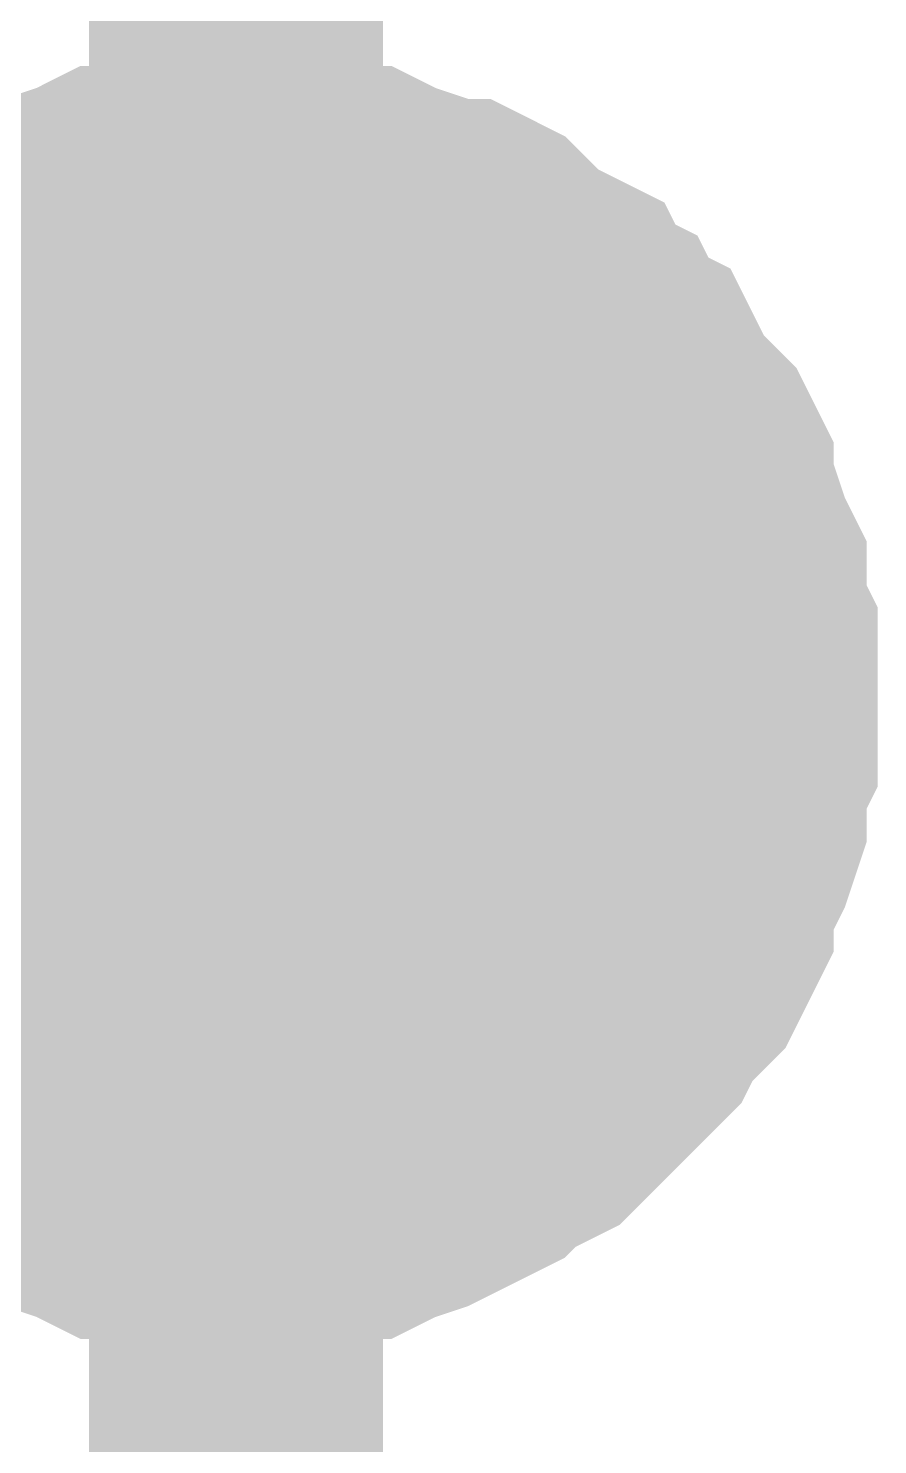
# Model space of a CAD drawing. Header units: inches. Extents: x 0 to 17, y 0 to 11.7.
# Drawn here: x 10.4409 to 10.475, y 5.82 to 5.8768 of the extents above; entities that cross this region are included whole.
import ezdxf

# ---------------------------------------------------------------- set-up
doc = ezdxf.new("R2010")
doc.units = ezdxf.units.IN
doc.header["$MEASUREMENT"] = 0
doc.layers.add('Sheet', color=255, linetype='Continuous')

msp = doc.modelspace()

# ---------------------------------------------------------------- linework, layer by layer
at = {"layer": 'Sheet'}
for points in [[(10.449214, 5.949629, 0.0118, 0.0118, 0), (10.449214, 5.849954, 0.0118, 0.0118, 0), (10.049271, 5.849954, 0.0118, 0.0118, 0), (9.649329, 5.849954, 0.0118, 0.0118, 0), (9.249387, 5.849954, 0.0118, 0.0118, 0), (9.249387, 5.949629, 0.0118, 0.0118, 0)], [(10.434663, 5.863185, 0.0118, 0.0118, 0), (10.435104, 5.864067, 0.0118, 0.0118, 0), (10.435985, 5.864508, 0.0118, 0.0118, 0), (10.436426, 5.86539, 0.0118, 0.0118, 0), (10.437308, 5.865831, 0.0118, 0.0118, 0), (10.43819, 5.866272, 0.0118, 0.0118, 0), (10.439072, 5.867154, 0.0118, 0.0118, 0), (10.439513, 5.867595, 0.0118, 0.0118, 0), (10.440395, 5.868036, 0.0118, 0.0118, 0), (10.441277, 5.868036, 0.0118, 0.0118, 0), (10.442159, 5.868477, 0.0118, 0.0118, 0), (10.443482, 5.868918, 0.0118, 0.0118, 0), (10.444363, 5.869359, 0.0118, 0.0118, 0), (10.445245, 5.869359, 0.0118, 0.0118, 0), (10.446127, 5.869359, 0.0118, 0.0118, 0), (10.447009, 5.8698, 0.0118, 0.0118, 0), (10.448332, 5.8698, 0.0118, 0.0118, 0), (10.449214, 5.8698, 0.0118, 0.0118, 0)], [(10.434663, 5.863185, 0.0118, 0.0118, 0), (10.435104, 5.864067, 0.0118, 0.0118, 0), (10.435985, 5.864508, 0.0118, 0.0118, 0), (10.436426, 5.86539, 0.0118, 0.0118, 0), (10.437308, 5.865831, 0.0118, 0.0118, 0), (10.43819, 5.866272, 0.0118, 0.0118, 0), (10.439072, 5.867154, 0.0118, 0.0118, 0), (10.439513, 5.867595, 0.0118, 0.0118, 0), (10.440395, 5.868036, 0.0118, 0.0118, 0), (10.441277, 5.868036, 0.0118, 0.0118, 0), (10.442159, 5.868477, 0.0118, 0.0118, 0), (10.443482, 5.868918, 0.0118, 0.0118, 0), (10.444363, 5.869359, 0.0118, 0.0118, 0), (10.445245, 5.869359, 0.0118, 0.0118, 0), (10.446127, 5.869359, 0.0118, 0.0118, 0), (10.447009, 5.8698, 0.0118, 0.0118, 0), (10.448332, 5.8698, 0.0118, 0.0118, 0), (10.449214, 5.8698, 0.0118, 0.0118, 0)], [(10.434663, 5.863185, 0.0118, 0.0118, 0), (10.435104, 5.864067, 0.0118, 0.0118, 0), (10.435985, 5.864508, 0.0118, 0.0118, 0), (10.436426, 5.86539, 0.0118, 0.0118, 0), (10.437308, 5.865831, 0.0118, 0.0118, 0), (10.43819, 5.866272, 0.0118, 0.0118, 0), (10.439072, 5.867154, 0.0118, 0.0118, 0), (10.439513, 5.867595, 0.0118, 0.0118, 0), (10.440395, 5.868036, 0.0118, 0.0118, 0), (10.441277, 5.868036, 0.0118, 0.0118, 0), (10.442159, 5.868477, 0.0118, 0.0118, 0), (10.443482, 5.868918, 0.0118, 0.0118, 0), (10.444363, 5.869359, 0.0118, 0.0118, 0), (10.445245, 5.869359, 0.0118, 0.0118, 0), (10.446127, 5.869359, 0.0118, 0.0118, 0), (10.447009, 5.8698, 0.0118, 0.0118, 0), (10.448332, 5.8698, 0.0118, 0.0118, 0), (10.449214, 5.8698, 0.0118, 0.0118, 0)], [(10.434663, 5.863185, 0.0118, 0.0118, 0), (10.435104, 5.864067, 0.0118, 0.0118, 0), (10.435985, 5.864508, 0.0118, 0.0118, 0), (10.436426, 5.86539, 0.0118, 0.0118, 0), (10.437308, 5.865831, 0.0118, 0.0118, 0), (10.43819, 5.866272, 0.0118, 0.0118, 0), (10.439072, 5.867154, 0.0118, 0.0118, 0), (10.439513, 5.867595, 0.0118, 0.0118, 0), (10.440395, 5.868036, 0.0118, 0.0118, 0), (10.441277, 5.868036, 0.0118, 0.0118, 0), (10.442159, 5.868477, 0.0118, 0.0118, 0), (10.443482, 5.868918, 0.0118, 0.0118, 0), (10.444363, 5.869359, 0.0118, 0.0118, 0), (10.445245, 5.869359, 0.0118, 0.0118, 0), (10.446127, 5.869359, 0.0118, 0.0118, 0), (10.447009, 5.8698, 0.0118, 0.0118, 0), (10.448332, 5.8698, 0.0118, 0.0118, 0), (10.449214, 5.8698, 0.0118, 0.0118, 0)], [(10.449214, 5.8698, 0.0118, 0.0118, 0), (10.449214, 5.8698, 0.0118, 0.0118, 0)], [(10.449214, 5.8698, 0.0118, 0.0118, 0), (10.450096, 5.8698, 0.0118, 0.0118, 0), (10.451419, 5.8698, 0.0118, 0.0118, 0), (10.452301, 5.869359, 0.0118, 0.0118, 0), (10.453183, 5.869359, 0.0118, 0.0118, 0), (10.454064, 5.869359, 0.0118, 0.0118, 0), (10.454946, 5.868918, 0.0118, 0.0118, 0), (10.456269, 5.868477, 0.0118, 0.0118, 0), (10.457151, 5.868036, 0.0118, 0.0118, 0), (10.458033, 5.868036, 0.0118, 0.0118, 0), (10.458915, 5.867595, 0.0118, 0.0118, 0), (10.459356, 5.867154, 0.0118, 0.0118, 0), (10.460238, 5.866272, 0.0118, 0.0118, 0), (10.46112, 5.865831, 0.0118, 0.0118, 0), (10.462002, 5.86539, 0.0118, 0.0118, 0), (10.462442, 5.864508, 0.0118, 0.0118, 0), (10.463324, 5.864067, 0.0118, 0.0118, 0), (10.463765, 5.863185, 0.0118, 0.0118, 0), (10.464647, 5.862744, 0.0118, 0.0118, 0), (10.465088, 5.861862, 0.0118, 0.0118, 0), (10.465529, 5.86098, 0.0118, 0.0118, 0), (10.466411, 5.860097, 0.0118, 0.0118, 0), (10.466852, 5.859656, 0.0118, 0.0118, 0), (10.467293, 5.858774, 0.0118, 0.0118, 0), (10.467293, 5.857892, 0.0118, 0.0118, 0), (10.467734, 5.85701, 0.0118, 0.0118, 0), (10.468175, 5.855687, 0.0118, 0.0118, 0), (10.468616, 5.854805, 0.0118, 0.0118, 0), (10.468616, 5.853923, 0.0118, 0.0118, 0), (10.468616, 5.853041, 0.0118, 0.0118, 0), (10.469057, 5.852159, 0.0118, 0.0118, 0), (10.469057, 5.850836, 0.0118, 0.0118, 0), (10.469057, 5.849954, 0.0118, 0.0118, 0)], [(10.449214, 5.8698, 0.0118, 0.0118, 0), (10.449214, 5.8698, 0.0118, 0.0118, 0)], [(10.449214, 5.8698, 0.0118, 0.0118, 0), (10.450096, 5.8698, 0.0118, 0.0118, 0), (10.451419, 5.8698, 0.0118, 0.0118, 0), (10.452301, 5.869359, 0.0118, 0.0118, 0), (10.453183, 5.869359, 0.0118, 0.0118, 0), (10.454064, 5.869359, 0.0118, 0.0118, 0), (10.454946, 5.868918, 0.0118, 0.0118, 0), (10.456269, 5.868477, 0.0118, 0.0118, 0), (10.457151, 5.868036, 0.0118, 0.0118, 0), (10.458033, 5.868036, 0.0118, 0.0118, 0), (10.458915, 5.867595, 0.0118, 0.0118, 0), (10.459356, 5.867154, 0.0118, 0.0118, 0), (10.460238, 5.866272, 0.0118, 0.0118, 0), (10.46112, 5.865831, 0.0118, 0.0118, 0), (10.462002, 5.86539, 0.0118, 0.0118, 0), (10.462442, 5.864508, 0.0118, 0.0118, 0), (10.463324, 5.864067, 0.0118, 0.0118, 0), (10.463765, 5.863185, 0.0118, 0.0118, 0), (10.464647, 5.862744, 0.0118, 0.0118, 0), (10.465088, 5.861862, 0.0118, 0.0118, 0), (10.465529, 5.86098, 0.0118, 0.0118, 0), (10.466411, 5.860097, 0.0118, 0.0118, 0), (10.466852, 5.859656, 0.0118, 0.0118, 0), (10.467293, 5.858774, 0.0118, 0.0118, 0), (10.467293, 5.857892, 0.0118, 0.0118, 0), (10.467734, 5.85701, 0.0118, 0.0118, 0), (10.468175, 5.855687, 0.0118, 0.0118, 0), (10.468616, 5.854805, 0.0118, 0.0118, 0), (10.468616, 5.853923, 0.0118, 0.0118, 0), (10.468616, 5.853041, 0.0118, 0.0118, 0), (10.469057, 5.852159, 0.0118, 0.0118, 0), (10.469057, 5.850836, 0.0118, 0.0118, 0), (10.469057, 5.849954, 0.0118, 0.0118, 0)], [(10.449214, 5.8698, 0.0118, 0.0118, 0), (10.449214, 5.8698, 0.0118, 0.0118, 0)], [(10.449214, 5.8698, 0.0118, 0.0118, 0), (10.450096, 5.8698, 0.0118, 0.0118, 0), (10.451419, 5.8698, 0.0118, 0.0118, 0), (10.452301, 5.869359, 0.0118, 0.0118, 0), (10.453183, 5.869359, 0.0118, 0.0118, 0), (10.454064, 5.869359, 0.0118, 0.0118, 0), (10.454946, 5.868918, 0.0118, 0.0118, 0), (10.456269, 5.868477, 0.0118, 0.0118, 0), (10.457151, 5.868036, 0.0118, 0.0118, 0), (10.458033, 5.868036, 0.0118, 0.0118, 0), (10.458915, 5.867595, 0.0118, 0.0118, 0), (10.459356, 5.867154, 0.0118, 0.0118, 0), (10.460238, 5.866272, 0.0118, 0.0118, 0), (10.46112, 5.865831, 0.0118, 0.0118, 0), (10.462002, 5.86539, 0.0118, 0.0118, 0), (10.462442, 5.864508, 0.0118, 0.0118, 0), (10.463324, 5.864067, 0.0118, 0.0118, 0), (10.463765, 5.863185, 0.0118, 0.0118, 0), (10.464647, 5.862744, 0.0118, 0.0118, 0), (10.465088, 5.861862, 0.0118, 0.0118, 0), (10.465529, 5.86098, 0.0118, 0.0118, 0), (10.466411, 5.860097, 0.0118, 0.0118, 0), (10.466852, 5.859656, 0.0118, 0.0118, 0), (10.467293, 5.858774, 0.0118, 0.0118, 0), (10.467293, 5.857892, 0.0118, 0.0118, 0), (10.467734, 5.85701, 0.0118, 0.0118, 0), (10.468175, 5.855687, 0.0118, 0.0118, 0), (10.468616, 5.854805, 0.0118, 0.0118, 0), (10.468616, 5.853923, 0.0118, 0.0118, 0), (10.468616, 5.853041, 0.0118, 0.0118, 0), (10.469057, 5.852159, 0.0118, 0.0118, 0), (10.469057, 5.850836, 0.0118, 0.0118, 0), (10.469057, 5.849954, 0.0118, 0.0118, 0)], [(10.449214, 5.8698, 0.0118, 0.0118, 0), (10.449214, 5.8698, 0.0118, 0.0118, 0)], [(10.449214, 5.8698, 0.0118, 0.0118, 0), (10.450096, 5.8698, 0.0118, 0.0118, 0), (10.451419, 5.8698, 0.0118, 0.0118, 0), (10.452301, 5.869359, 0.0118, 0.0118, 0), (10.453183, 5.869359, 0.0118, 0.0118, 0), (10.454064, 5.869359, 0.0118, 0.0118, 0), (10.454946, 5.868918, 0.0118, 0.0118, 0), (10.456269, 5.868477, 0.0118, 0.0118, 0), (10.457151, 5.868036, 0.0118, 0.0118, 0), (10.458033, 5.868036, 0.0118, 0.0118, 0), (10.458915, 5.867595, 0.0118, 0.0118, 0), (10.459356, 5.867154, 0.0118, 0.0118, 0), (10.460238, 5.866272, 0.0118, 0.0118, 0), (10.46112, 5.865831, 0.0118, 0.0118, 0), (10.462002, 5.86539, 0.0118, 0.0118, 0), (10.462442, 5.864508, 0.0118, 0.0118, 0), (10.463324, 5.864067, 0.0118, 0.0118, 0), (10.463765, 5.863185, 0.0118, 0.0118, 0), (10.464647, 5.862744, 0.0118, 0.0118, 0), (10.465088, 5.861862, 0.0118, 0.0118, 0), (10.465529, 5.86098, 0.0118, 0.0118, 0), (10.466411, 5.860097, 0.0118, 0.0118, 0), (10.466852, 5.859656, 0.0118, 0.0118, 0), (10.467293, 5.858774, 0.0118, 0.0118, 0), (10.467293, 5.857892, 0.0118, 0.0118, 0), (10.467734, 5.85701, 0.0118, 0.0118, 0), (10.468175, 5.855687, 0.0118, 0.0118, 0), (10.468616, 5.854805, 0.0118, 0.0118, 0), (10.468616, 5.853923, 0.0118, 0.0118, 0), (10.468616, 5.853041, 0.0118, 0.0118, 0), (10.469057, 5.852159, 0.0118, 0.0118, 0), (10.469057, 5.850836, 0.0118, 0.0118, 0), (10.469057, 5.849954, 0.0118, 0.0118, 0)], [(10.43819, 5.866272, 0.0039, 0.0039, 0), (10.439072, 5.867154, 0.0039, 0.0039, 0), (10.439513, 5.867595, 0.0039, 0.0039, 0), (10.440395, 5.868036, 0.0039, 0.0039, 0), (10.441277, 5.868036, 0.0039, 0.0039, 0), (10.442159, 5.868477, 0.0039, 0.0039, 0), (10.443482, 5.868918, 0.0039, 0.0039, 0), (10.444363, 5.869359, 0.0039, 0.0039, 0), (10.445245, 5.869359, 0.0039, 0.0039, 0), (10.446127, 5.869359, 0.0039, 0.0039, 0), (10.447009, 5.8698, 0.0039, 0.0039, 0), (10.448332, 5.8698, 0.0039, 0.0039, 0), (10.449214, 5.8698, 0.0039, 0.0039, 0)], [(10.43819, 5.866272, 0.0039, 0.0039, 0), (10.439072, 5.867154, 0.0039, 0.0039, 0), (10.439513, 5.867595, 0.0039, 0.0039, 0), (10.440395, 5.868036, 0.0039, 0.0039, 0), (10.441277, 5.868036, 0.0039, 0.0039, 0), (10.442159, 5.868477, 0.0039, 0.0039, 0), (10.443482, 5.868918, 0.0039, 0.0039, 0), (10.444363, 5.869359, 0.0039, 0.0039, 0), (10.445245, 5.869359, 0.0039, 0.0039, 0), (10.446127, 5.869359, 0.0039, 0.0039, 0), (10.447009, 5.8698, 0.0039, 0.0039, 0), (10.448332, 5.8698, 0.0039, 0.0039, 0), (10.449214, 5.8698, 0.0039, 0.0039, 0)], [(10.43819, 5.866272, 0.0039, 0.0039, 0), (10.439072, 5.867154, 0.0039, 0.0039, 0), (10.439513, 5.867595, 0.0039, 0.0039, 0), (10.440395, 5.868036, 0.0039, 0.0039, 0), (10.441277, 5.868036, 0.0039, 0.0039, 0), (10.442159, 5.868477, 0.0039, 0.0039, 0), (10.443482, 5.868918, 0.0039, 0.0039, 0), (10.444363, 5.869359, 0.0039, 0.0039, 0), (10.445245, 5.869359, 0.0039, 0.0039, 0), (10.446127, 5.869359, 0.0039, 0.0039, 0), (10.447009, 5.8698, 0.0039, 0.0039, 0), (10.448332, 5.8698, 0.0039, 0.0039, 0), (10.449214, 5.8698, 0.0039, 0.0039, 0)], [(10.43819, 5.866272, 0.0039, 0.0039, 0), (10.439072, 5.867154, 0.0039, 0.0039, 0), (10.439513, 5.867595, 0.0039, 0.0039, 0), (10.440395, 5.868036, 0.0039, 0.0039, 0), (10.441277, 5.868036, 0.0039, 0.0039, 0), (10.442159, 5.868477, 0.0039, 0.0039, 0), (10.443482, 5.868918, 0.0039, 0.0039, 0), (10.444363, 5.869359, 0.0039, 0.0039, 0), (10.445245, 5.869359, 0.0039, 0.0039, 0), (10.446127, 5.869359, 0.0039, 0.0039, 0), (10.447009, 5.8698, 0.0039, 0.0039, 0), (10.448332, 5.8698, 0.0039, 0.0039, 0), (10.449214, 5.8698, 0.0039, 0.0039, 0)], [(10.449214, 5.8698, 0.0039, 0.0039, 0), (10.449214, 5.8698, 0.0039, 0.0039, 0)], [(10.449214, 5.8698, 0.0039, 0.0039, 0), (10.450096, 5.8698, 0.0039, 0.0039, 0), (10.451419, 5.8698, 0.0039, 0.0039, 0), (10.452301, 5.869359, 0.0039, 0.0039, 0), (10.453183, 5.869359, 0.0039, 0.0039, 0), (10.454064, 5.869359, 0.0039, 0.0039, 0), (10.454946, 5.868918, 0.0039, 0.0039, 0), (10.456269, 5.868477, 0.0039, 0.0039, 0), (10.457151, 5.868036, 0.0039, 0.0039, 0), (10.458033, 5.868036, 0.0039, 0.0039, 0), (10.458915, 5.867595, 0.0039, 0.0039, 0), (10.459356, 5.867154, 0.0039, 0.0039, 0), (10.460238, 5.866272, 0.0039, 0.0039, 0), (10.46112, 5.865831, 0.0039, 0.0039, 0), (10.462002, 5.86539, 0.0039, 0.0039, 0), (10.462442, 5.864508, 0.0039, 0.0039, 0), (10.463324, 5.864067, 0.0039, 0.0039, 0), (10.463765, 5.863185, 0.0039, 0.0039, 0), (10.464647, 5.862744, 0.0039, 0.0039, 0), (10.465088, 5.861862, 0.0039, 0.0039, 0), (10.465529, 5.86098, 0.0039, 0.0039, 0), (10.466411, 5.860097, 0.0039, 0.0039, 0), (10.466852, 5.859656, 0.0039, 0.0039, 0), (10.467293, 5.858774, 0.0039, 0.0039, 0), (10.467293, 5.857892, 0.0039, 0.0039, 0), (10.467734, 5.85701, 0.0039, 0.0039, 0), (10.468175, 5.855687, 0.0039, 0.0039, 0), (10.468616, 5.854805, 0.0039, 0.0039, 0), (10.468616, 5.853923, 0.0039, 0.0039, 0), (10.468616, 5.853041, 0.0039, 0.0039, 0), (10.469057, 5.852159, 0.0039, 0.0039, 0), (10.469057, 5.850836, 0.0039, 0.0039, 0), (10.469057, 5.849954, 0.0039, 0.0039, 0)], [(10.449214, 5.8698, 0.0039, 0.0039, 0), (10.449214, 5.8698, 0.0039, 0.0039, 0)], [(10.449214, 5.8698, 0.0039, 0.0039, 0), (10.450096, 5.8698, 0.0039, 0.0039, 0), (10.451419, 5.8698, 0.0039, 0.0039, 0), (10.452301, 5.869359, 0.0039, 0.0039, 0), (10.453183, 5.869359, 0.0039, 0.0039, 0), (10.454064, 5.869359, 0.0039, 0.0039, 0), (10.454946, 5.868918, 0.0039, 0.0039, 0), (10.456269, 5.868477, 0.0039, 0.0039, 0), (10.457151, 5.868036, 0.0039, 0.0039, 0), (10.458033, 5.868036, 0.0039, 0.0039, 0), (10.458915, 5.867595, 0.0039, 0.0039, 0), (10.459356, 5.867154, 0.0039, 0.0039, 0), (10.460238, 5.866272, 0.0039, 0.0039, 0), (10.46112, 5.865831, 0.0039, 0.0039, 0), (10.462002, 5.86539, 0.0039, 0.0039, 0), (10.462442, 5.864508, 0.0039, 0.0039, 0), (10.463324, 5.864067, 0.0039, 0.0039, 0), (10.463765, 5.863185, 0.0039, 0.0039, 0), (10.464647, 5.862744, 0.0039, 0.0039, 0), (10.465088, 5.861862, 0.0039, 0.0039, 0), (10.465529, 5.86098, 0.0039, 0.0039, 0), (10.466411, 5.860097, 0.0039, 0.0039, 0), (10.466852, 5.859656, 0.0039, 0.0039, 0), (10.467293, 5.858774, 0.0039, 0.0039, 0), (10.467293, 5.857892, 0.0039, 0.0039, 0), (10.467734, 5.85701, 0.0039, 0.0039, 0), (10.468175, 5.855687, 0.0039, 0.0039, 0), (10.468616, 5.854805, 0.0039, 0.0039, 0), (10.468616, 5.853923, 0.0039, 0.0039, 0), (10.468616, 5.853041, 0.0039, 0.0039, 0), (10.469057, 5.852159, 0.0039, 0.0039, 0), (10.469057, 5.850836, 0.0039, 0.0039, 0), (10.469057, 5.849954, 0.0039, 0.0039, 0)], [(10.449214, 5.8698, 0.0039, 0.0039, 0), (10.449214, 5.8698, 0.0039, 0.0039, 0)], [(10.449214, 5.8698, 0.0039, 0.0039, 0), (10.450096, 5.8698, 0.0039, 0.0039, 0), (10.451419, 5.8698, 0.0039, 0.0039, 0), (10.452301, 5.869359, 0.0039, 0.0039, 0), (10.453183, 5.869359, 0.0039, 0.0039, 0), (10.454064, 5.869359, 0.0039, 0.0039, 0), (10.454946, 5.868918, 0.0039, 0.0039, 0), (10.456269, 5.868477, 0.0039, 0.0039, 0), (10.457151, 5.868036, 0.0039, 0.0039, 0), (10.458033, 5.868036, 0.0039, 0.0039, 0), (10.458915, 5.867595, 0.0039, 0.0039, 0), (10.459356, 5.867154, 0.0039, 0.0039, 0), (10.460238, 5.866272, 0.0039, 0.0039, 0), (10.46112, 5.865831, 0.0039, 0.0039, 0), (10.462002, 5.86539, 0.0039, 0.0039, 0), (10.462442, 5.864508, 0.0039, 0.0039, 0), (10.463324, 5.864067, 0.0039, 0.0039, 0), (10.463765, 5.863185, 0.0039, 0.0039, 0), (10.464647, 5.862744, 0.0039, 0.0039, 0), (10.465088, 5.861862, 0.0039, 0.0039, 0), (10.465529, 5.86098, 0.0039, 0.0039, 0), (10.466411, 5.860097, 0.0039, 0.0039, 0), (10.466852, 5.859656, 0.0039, 0.0039, 0), (10.467293, 5.858774, 0.0039, 0.0039, 0), (10.467293, 5.857892, 0.0039, 0.0039, 0), (10.467734, 5.85701, 0.0039, 0.0039, 0), (10.468175, 5.855687, 0.0039, 0.0039, 0), (10.468616, 5.854805, 0.0039, 0.0039, 0), (10.468616, 5.853923, 0.0039, 0.0039, 0), (10.468616, 5.853041, 0.0039, 0.0039, 0), (10.469057, 5.852159, 0.0039, 0.0039, 0), (10.469057, 5.850836, 0.0039, 0.0039, 0), (10.469057, 5.849954, 0.0039, 0.0039, 0)], [(10.449214, 5.8698, 0.0039, 0.0039, 0), (10.449214, 5.8698, 0.0039, 0.0039, 0)], [(10.449214, 5.8698, 0.0039, 0.0039, 0), (10.450096, 5.8698, 0.0039, 0.0039, 0), (10.451419, 5.8698, 0.0039, 0.0039, 0), (10.452301, 5.869359, 0.0039, 0.0039, 0), (10.453183, 5.869359, 0.0039, 0.0039, 0), (10.454064, 5.869359, 0.0039, 0.0039, 0), (10.454946, 5.868918, 0.0039, 0.0039, 0), (10.456269, 5.868477, 0.0039, 0.0039, 0), (10.457151, 5.868036, 0.0039, 0.0039, 0), (10.458033, 5.868036, 0.0039, 0.0039, 0), (10.458915, 5.867595, 0.0039, 0.0039, 0), (10.459356, 5.867154, 0.0039, 0.0039, 0), (10.460238, 5.866272, 0.0039, 0.0039, 0), (10.46112, 5.865831, 0.0039, 0.0039, 0), (10.462002, 5.86539, 0.0039, 0.0039, 0), (10.462442, 5.864508, 0.0039, 0.0039, 0), (10.463324, 5.864067, 0.0039, 0.0039, 0), (10.463765, 5.863185, 0.0039, 0.0039, 0), (10.464647, 5.862744, 0.0039, 0.0039, 0), (10.465088, 5.861862, 0.0039, 0.0039, 0), (10.465529, 5.86098, 0.0039, 0.0039, 0), (10.466411, 5.860097, 0.0039, 0.0039, 0), (10.466852, 5.859656, 0.0039, 0.0039, 0), (10.467293, 5.858774, 0.0039, 0.0039, 0), (10.467293, 5.857892, 0.0039, 0.0039, 0), (10.467734, 5.85701, 0.0039, 0.0039, 0), (10.468175, 5.855687, 0.0039, 0.0039, 0), (10.468616, 5.854805, 0.0039, 0.0039, 0), (10.468616, 5.853923, 0.0039, 0.0039, 0), (10.468616, 5.853041, 0.0039, 0.0039, 0), (10.469057, 5.852159, 0.0039, 0.0039, 0), (10.469057, 5.850836, 0.0039, 0.0039, 0), (10.469057, 5.849954, 0.0039, 0.0039, 0)], [(10.449214, 5.849954, 0.0118, 0.0118, 0), (10.449214, 5.749838, 0.0118, 0.0118, 0)], [(10.469057, 5.849954, 0.0118, 0.0118, 0), (10.469057, 5.849071, 0.0118, 0.0118, 0), (10.469057, 5.847748, 0.0118, 0.0118, 0), (10.468616, 5.846866, 0.0118, 0.0118, 0), (10.468616, 5.845984, 0.0118, 0.0118, 0), (10.468616, 5.845102, 0.0118, 0.0118, 0), (10.468175, 5.843779, 0.0118, 0.0118, 0), (10.467734, 5.842897, 0.0118, 0.0118, 0), (10.467293, 5.842015, 0.0118, 0.0118, 0), (10.467293, 5.841133, 0.0118, 0.0118, 0), (10.466852, 5.840251, 0.0118, 0.0118, 0), (10.466411, 5.839369, 0.0118, 0.0118, 0), (10.465529, 5.838487, 0.0118, 0.0118, 0), (10.465088, 5.838045, 0.0118, 0.0118, 0), (10.464647, 5.837163, 0.0118, 0.0118, 0), (10.463765, 5.836281, 0.0118, 0.0118, 0), (10.463324, 5.83584, 0.0118, 0.0118, 0), (10.462442, 5.834958, 0.0118, 0.0118, 0), (10.462002, 5.834517, 0.0118, 0.0118, 0), (10.46112, 5.833635, 0.0118, 0.0118, 0), (10.460238, 5.833194, 0.0118, 0.0118, 0), (10.459356, 5.832753, 0.0118, 0.0118, 0), (10.458915, 5.832312, 0.0118, 0.0118, 0), (10.458033, 5.831871, 0.0118, 0.0118, 0), (10.457151, 5.83143, 0.0118, 0.0118, 0), (10.456269, 5.830989, 0.0118, 0.0118, 0), (10.454946, 5.830548, 0.0118, 0.0118, 0), (10.454064, 5.830107, 0.0118, 0.0118, 0), (10.453183, 5.830107, 0.0118, 0.0118, 0), (10.452301, 5.830107, 0.0118, 0.0118, 0), (10.451419, 5.829666, 0.0118, 0.0118, 0), (10.450096, 5.829666, 0.0118, 0.0118, 0), (10.449214, 5.829666, 0.0118, 0.0118, 0)], [(10.469057, 5.849954, 0.0118, 0.0118, 0), (10.469057, 5.849071, 0.0118, 0.0118, 0), (10.469057, 5.847748, 0.0118, 0.0118, 0), (10.468616, 5.846866, 0.0118, 0.0118, 0), (10.468616, 5.845984, 0.0118, 0.0118, 0), (10.468616, 5.845102, 0.0118, 0.0118, 0), (10.468175, 5.843779, 0.0118, 0.0118, 0), (10.467734, 5.842897, 0.0118, 0.0118, 0), (10.467293, 5.842015, 0.0118, 0.0118, 0), (10.467293, 5.841133, 0.0118, 0.0118, 0), (10.466852, 5.840251, 0.0118, 0.0118, 0), (10.466411, 5.839369, 0.0118, 0.0118, 0), (10.465529, 5.838487, 0.0118, 0.0118, 0), (10.465088, 5.838045, 0.0118, 0.0118, 0), (10.464647, 5.837163, 0.0118, 0.0118, 0), (10.463765, 5.836281, 0.0118, 0.0118, 0), (10.463324, 5.83584, 0.0118, 0.0118, 0), (10.462442, 5.834958, 0.0118, 0.0118, 0), (10.462002, 5.834517, 0.0118, 0.0118, 0), (10.46112, 5.833635, 0.0118, 0.0118, 0), (10.460238, 5.833194, 0.0118, 0.0118, 0), (10.459356, 5.832753, 0.0118, 0.0118, 0), (10.458915, 5.832312, 0.0118, 0.0118, 0), (10.458033, 5.831871, 0.0118, 0.0118, 0), (10.457151, 5.83143, 0.0118, 0.0118, 0), (10.456269, 5.830989, 0.0118, 0.0118, 0), (10.454946, 5.830548, 0.0118, 0.0118, 0), (10.454064, 5.830107, 0.0118, 0.0118, 0), (10.453183, 5.830107, 0.0118, 0.0118, 0), (10.452301, 5.830107, 0.0118, 0.0118, 0), (10.451419, 5.829666, 0.0118, 0.0118, 0), (10.450096, 5.829666, 0.0118, 0.0118, 0), (10.449214, 5.829666, 0.0118, 0.0118, 0)], [(10.469057, 5.849954, 0.0118, 0.0118, 0), (10.469057, 5.849071, 0.0118, 0.0118, 0), (10.469057, 5.847748, 0.0118, 0.0118, 0), (10.468616, 5.846866, 0.0118, 0.0118, 0), (10.468616, 5.845984, 0.0118, 0.0118, 0), (10.468616, 5.845102, 0.0118, 0.0118, 0), (10.468175, 5.843779, 0.0118, 0.0118, 0), (10.467734, 5.842897, 0.0118, 0.0118, 0), (10.467293, 5.842015, 0.0118, 0.0118, 0), (10.467293, 5.841133, 0.0118, 0.0118, 0), (10.466852, 5.840251, 0.0118, 0.0118, 0), (10.466411, 5.839369, 0.0118, 0.0118, 0), (10.465529, 5.838487, 0.0118, 0.0118, 0), (10.465088, 5.838045, 0.0118, 0.0118, 0), (10.464647, 5.837163, 0.0118, 0.0118, 0), (10.463765, 5.836281, 0.0118, 0.0118, 0), (10.463324, 5.83584, 0.0118, 0.0118, 0), (10.462442, 5.834958, 0.0118, 0.0118, 0), (10.462002, 5.834517, 0.0118, 0.0118, 0), (10.46112, 5.833635, 0.0118, 0.0118, 0), (10.460238, 5.833194, 0.0118, 0.0118, 0), (10.459356, 5.832753, 0.0118, 0.0118, 0), (10.458915, 5.832312, 0.0118, 0.0118, 0), (10.458033, 5.831871, 0.0118, 0.0118, 0), (10.457151, 5.83143, 0.0118, 0.0118, 0), (10.456269, 5.830989, 0.0118, 0.0118, 0), (10.454946, 5.830548, 0.0118, 0.0118, 0), (10.454064, 5.830107, 0.0118, 0.0118, 0), (10.453183, 5.830107, 0.0118, 0.0118, 0), (10.452301, 5.830107, 0.0118, 0.0118, 0), (10.451419, 5.829666, 0.0118, 0.0118, 0), (10.450096, 5.829666, 0.0118, 0.0118, 0), (10.449214, 5.829666, 0.0118, 0.0118, 0)], [(10.469057, 5.849954, 0.0118, 0.0118, 0), (10.469057, 5.849071, 0.0118, 0.0118, 0), (10.469057, 5.847748, 0.0118, 0.0118, 0), (10.468616, 5.846866, 0.0118, 0.0118, 0), (10.468616, 5.845984, 0.0118, 0.0118, 0), (10.468616, 5.845102, 0.0118, 0.0118, 0), (10.468175, 5.843779, 0.0118, 0.0118, 0), (10.467734, 5.842897, 0.0118, 0.0118, 0), (10.467293, 5.842015, 0.0118, 0.0118, 0), (10.467293, 5.841133, 0.0118, 0.0118, 0), (10.466852, 5.840251, 0.0118, 0.0118, 0), (10.466411, 5.839369, 0.0118, 0.0118, 0), (10.465529, 5.838487, 0.0118, 0.0118, 0), (10.465088, 5.838045, 0.0118, 0.0118, 0), (10.464647, 5.837163, 0.0118, 0.0118, 0), (10.463765, 5.836281, 0.0118, 0.0118, 0), (10.463324, 5.83584, 0.0118, 0.0118, 0), (10.462442, 5.834958, 0.0118, 0.0118, 0), (10.462002, 5.834517, 0.0118, 0.0118, 0), (10.46112, 5.833635, 0.0118, 0.0118, 0), (10.460238, 5.833194, 0.0118, 0.0118, 0), (10.459356, 5.832753, 0.0118, 0.0118, 0), (10.458915, 5.832312, 0.0118, 0.0118, 0), (10.458033, 5.831871, 0.0118, 0.0118, 0), (10.457151, 5.83143, 0.0118, 0.0118, 0), (10.456269, 5.830989, 0.0118, 0.0118, 0), (10.454946, 5.830548, 0.0118, 0.0118, 0), (10.454064, 5.830107, 0.0118, 0.0118, 0), (10.453183, 5.830107, 0.0118, 0.0118, 0), (10.452301, 5.830107, 0.0118, 0.0118, 0), (10.451419, 5.829666, 0.0118, 0.0118, 0), (10.450096, 5.829666, 0.0118, 0.0118, 0), (10.449214, 5.829666, 0.0118, 0.0118, 0)], [(10.469057, 5.849954, 0.0118, 0.0118, 0), (10.469057, 5.849954, 0.0118, 0.0118, 0), (10.469057, 5.849954, 0.0118, 0.0118, 0), (10.469057, 5.849954, 0.0118, 0.0118, 0), (10.469057, 5.849954, 0.0118, 0.0118, 0), (10.469057, 5.849954, 0.0118, 0.0118, 0), (10.469057, 5.849954, 0.0118, 0.0118, 0), (10.469057, 5.849954, 0.0118, 0.0118, 0), (10.469057, 5.849954, 0.0118, 0.0118, 0), (10.469057, 5.849954, 0.0118, 0.0118, 0), (10.469057, 5.849954, 0.0118, 0.0118, 0), (10.469057, 5.849954, 0.0118, 0.0118, 0), (10.469057, 5.849954, 0.0118, 0.0118, 0), (10.469057, 5.849954, 0.0118, 0.0118, 0), (10.469057, 5.849954, 0.0118, 0.0118, 0), (10.469057, 5.849954, 0.0118, 0.0118, 0), (10.469057, 5.849954, 0.0118, 0.0118, 0), (10.469057, 5.849954, 0.0118, 0.0118, 0), (10.469057, 5.849954, 0.0118, 0.0118, 0), (10.469057, 5.849954, 0.0118, 0.0118, 0), (10.469057, 5.849954, 0.0118, 0.0118, 0), (10.469057, 5.849954, 0.0118, 0.0118, 0), (10.469057, 5.849954, 0.0118, 0.0118, 0), (10.469057, 5.849954, 0.0118, 0.0118, 0), (10.469057, 5.849954, 0.0118, 0.0118, 0), (10.469057, 5.849954, 0.0118, 0.0118, 0), (10.469057, 5.849954, 0.0118, 0.0118, 0), (10.469057, 5.849954, 0.0118, 0.0118, 0), (10.469057, 5.849954, 0.0118, 0.0118, 0), (10.469057, 5.849954, 0.0118, 0.0118, 0), (10.469057, 5.849954, 0.0118, 0.0118, 0), (10.469057, 5.849954, 0.0118, 0.0118, 0), (10.469057, 5.849954, 0.0118, 0.0118, 0)], [(10.469057, 5.849954, 0.0118, 0.0118, 0), (10.469057, 5.849954, 0.0118, 0.0118, 0)], [(10.469057, 5.849954, 0.0118, 0.0118, 0), (10.469057, 5.849954, 0.0118, 0.0118, 0), (10.469057, 5.849954, 0.0118, 0.0118, 0), (10.469057, 5.849954, 0.0118, 0.0118, 0), (10.469057, 5.849954, 0.0118, 0.0118, 0), (10.469057, 5.849954, 0.0118, 0.0118, 0), (10.469057, 5.849954, 0.0118, 0.0118, 0), (10.469057, 5.849954, 0.0118, 0.0118, 0), (10.469057, 5.849954, 0.0118, 0.0118, 0), (10.469057, 5.849954, 0.0118, 0.0118, 0), (10.469057, 5.849954, 0.0118, 0.0118, 0), (10.469057, 5.849954, 0.0118, 0.0118, 0), (10.469057, 5.849954, 0.0118, 0.0118, 0), (10.469057, 5.849954, 0.0118, 0.0118, 0), (10.469057, 5.849954, 0.0118, 0.0118, 0), (10.469057, 5.849954, 0.0118, 0.0118, 0), (10.469057, 5.849954, 0.0118, 0.0118, 0), (10.469057, 5.849954, 0.0118, 0.0118, 0), (10.469057, 5.849954, 0.0118, 0.0118, 0), (10.469057, 5.849954, 0.0118, 0.0118, 0), (10.469057, 5.849954, 0.0118, 0.0118, 0), (10.469057, 5.849954, 0.0118, 0.0118, 0), (10.469057, 5.849954, 0.0118, 0.0118, 0), (10.469057, 5.849954, 0.0118, 0.0118, 0), (10.469057, 5.849954, 0.0118, 0.0118, 0), (10.469057, 5.849954, 0.0118, 0.0118, 0), (10.469057, 5.849954, 0.0118, 0.0118, 0), (10.469057, 5.849954, 0.0118, 0.0118, 0), (10.469057, 5.849954, 0.0118, 0.0118, 0), (10.469057, 5.849954, 0.0118, 0.0118, 0), (10.469057, 5.849954, 0.0118, 0.0118, 0), (10.469057, 5.849954, 0.0118, 0.0118, 0), (10.469057, 5.849954, 0.0118, 0.0118, 0)], [(10.469057, 5.849954, 0.0118, 0.0118, 0), (10.469057, 5.849954, 0.0118, 0.0118, 0)], [(10.469057, 5.849954, 0.0118, 0.0118, 0), (10.469057, 5.849954, 0.0118, 0.0118, 0), (10.469057, 5.849954, 0.0118, 0.0118, 0), (10.469057, 5.849954, 0.0118, 0.0118, 0), (10.469057, 5.849954, 0.0118, 0.0118, 0), (10.469057, 5.849954, 0.0118, 0.0118, 0), (10.469057, 5.849954, 0.0118, 0.0118, 0), (10.469057, 5.849954, 0.0118, 0.0118, 0), (10.469057, 5.849954, 0.0118, 0.0118, 0), (10.469057, 5.849954, 0.0118, 0.0118, 0), (10.469057, 5.849954, 0.0118, 0.0118, 0), (10.469057, 5.849954, 0.0118, 0.0118, 0), (10.469057, 5.849954, 0.0118, 0.0118, 0), (10.469057, 5.849954, 0.0118, 0.0118, 0), (10.469057, 5.849954, 0.0118, 0.0118, 0), (10.469057, 5.849954, 0.0118, 0.0118, 0), (10.469057, 5.849954, 0.0118, 0.0118, 0), (10.469057, 5.849954, 0.0118, 0.0118, 0), (10.469057, 5.849954, 0.0118, 0.0118, 0), (10.469057, 5.849954, 0.0118, 0.0118, 0), (10.469057, 5.849954, 0.0118, 0.0118, 0), (10.469057, 5.849954, 0.0118, 0.0118, 0), (10.469057, 5.849954, 0.0118, 0.0118, 0), (10.469057, 5.849954, 0.0118, 0.0118, 0), (10.469057, 5.849954, 0.0118, 0.0118, 0), (10.469057, 5.849954, 0.0118, 0.0118, 0), (10.469057, 5.849954, 0.0118, 0.0118, 0), (10.469057, 5.849954, 0.0118, 0.0118, 0), (10.469057, 5.849954, 0.0118, 0.0118, 0), (10.469057, 5.849954, 0.0118, 0.0118, 0), (10.469057, 5.849954, 0.0118, 0.0118, 0), (10.469057, 5.849954, 0.0118, 0.0118, 0), (10.469057, 5.849954, 0.0118, 0.0118, 0)], [(10.469057, 5.849954, 0.0118, 0.0118, 0), (10.469057, 5.849954, 0.0118, 0.0118, 0)], [(10.469057, 5.849954, 0.0118, 0.0118, 0), (10.469057, 5.849954, 0.0118, 0.0118, 0), (10.469057, 5.849954, 0.0118, 0.0118, 0), (10.469057, 5.849954, 0.0118, 0.0118, 0), (10.469057, 5.849954, 0.0118, 0.0118, 0), (10.469057, 5.849954, 0.0118, 0.0118, 0), (10.469057, 5.849954, 0.0118, 0.0118, 0), (10.469057, 5.849954, 0.0118, 0.0118, 0), (10.469057, 5.849954, 0.0118, 0.0118, 0), (10.469057, 5.849954, 0.0118, 0.0118, 0), (10.469057, 5.849954, 0.0118, 0.0118, 0), (10.469057, 5.849954, 0.0118, 0.0118, 0), (10.469057, 5.849954, 0.0118, 0.0118, 0), (10.469057, 5.849954, 0.0118, 0.0118, 0), (10.469057, 5.849954, 0.0118, 0.0118, 0), (10.469057, 5.849954, 0.0118, 0.0118, 0), (10.469057, 5.849954, 0.0118, 0.0118, 0), (10.469057, 5.849954, 0.0118, 0.0118, 0), (10.469057, 5.849954, 0.0118, 0.0118, 0), (10.469057, 5.849954, 0.0118, 0.0118, 0), (10.469057, 5.849954, 0.0118, 0.0118, 0), (10.469057, 5.849954, 0.0118, 0.0118, 0), (10.469057, 5.849954, 0.0118, 0.0118, 0), (10.469057, 5.849954, 0.0118, 0.0118, 0), (10.469057, 5.849954, 0.0118, 0.0118, 0), (10.469057, 5.849954, 0.0118, 0.0118, 0), (10.469057, 5.849954, 0.0118, 0.0118, 0), (10.469057, 5.849954, 0.0118, 0.0118, 0), (10.469057, 5.849954, 0.0118, 0.0118, 0), (10.469057, 5.849954, 0.0118, 0.0118, 0), (10.469057, 5.849954, 0.0118, 0.0118, 0), (10.469057, 5.849954, 0.0118, 0.0118, 0), (10.469057, 5.849954, 0.0118, 0.0118, 0)], [(10.469057, 5.849954, 0.0118, 0.0118, 0), (10.469057, 5.849954, 0.0118, 0.0118, 0)], [(10.469057, 5.849954, 0.0039, 0.0039, 0), (10.469057, 5.849071, 0.0039, 0.0039, 0), (10.469057, 5.847748, 0.0039, 0.0039, 0), (10.468616, 5.846866, 0.0039, 0.0039, 0), (10.468616, 5.845984, 0.0039, 0.0039, 0), (10.468616, 5.845102, 0.0039, 0.0039, 0), (10.468175, 5.843779, 0.0039, 0.0039, 0), (10.467734, 5.842897, 0.0039, 0.0039, 0), (10.467293, 5.842015, 0.0039, 0.0039, 0), (10.467293, 5.841133, 0.0039, 0.0039, 0), (10.466852, 5.840251, 0.0039, 0.0039, 0), (10.466411, 5.839369, 0.0039, 0.0039, 0), (10.465529, 5.838487, 0.0039, 0.0039, 0), (10.465088, 5.838045, 0.0039, 0.0039, 0), (10.464647, 5.837163, 0.0039, 0.0039, 0), (10.463765, 5.836281, 0.0039, 0.0039, 0), (10.463324, 5.83584, 0.0039, 0.0039, 0), (10.462442, 5.834958, 0.0039, 0.0039, 0), (10.462002, 5.834517, 0.0039, 0.0039, 0), (10.46112, 5.833635, 0.0039, 0.0039, 0), (10.460238, 5.833194, 0.0039, 0.0039, 0), (10.459356, 5.832753, 0.0039, 0.0039, 0), (10.458915, 5.832312, 0.0039, 0.0039, 0), (10.458033, 5.831871, 0.0039, 0.0039, 0), (10.457151, 5.83143, 0.0039, 0.0039, 0), (10.456269, 5.830989, 0.0039, 0.0039, 0), (10.454946, 5.830548, 0.0039, 0.0039, 0), (10.454064, 5.830107, 0.0039, 0.0039, 0), (10.453183, 5.830107, 0.0039, 0.0039, 0), (10.452301, 5.830107, 0.0039, 0.0039, 0), (10.451419, 5.829666, 0.0039, 0.0039, 0), (10.450096, 5.829666, 0.0039, 0.0039, 0), (10.449214, 5.829666, 0.0039, 0.0039, 0)], [(10.469057, 5.849954, 0.0039, 0.0039, 0), (10.469057, 5.849071, 0.0039, 0.0039, 0), (10.469057, 5.847748, 0.0039, 0.0039, 0), (10.468616, 5.846866, 0.0039, 0.0039, 0), (10.468616, 5.845984, 0.0039, 0.0039, 0), (10.468616, 5.845102, 0.0039, 0.0039, 0), (10.468175, 5.843779, 0.0039, 0.0039, 0), (10.467734, 5.842897, 0.0039, 0.0039, 0), (10.467293, 5.842015, 0.0039, 0.0039, 0), (10.467293, 5.841133, 0.0039, 0.0039, 0), (10.466852, 5.840251, 0.0039, 0.0039, 0), (10.466411, 5.839369, 0.0039, 0.0039, 0), (10.465529, 5.838487, 0.0039, 0.0039, 0), (10.465088, 5.838045, 0.0039, 0.0039, 0), (10.464647, 5.837163, 0.0039, 0.0039, 0), (10.463765, 5.836281, 0.0039, 0.0039, 0), (10.463324, 5.83584, 0.0039, 0.0039, 0), (10.462442, 5.834958, 0.0039, 0.0039, 0), (10.462002, 5.834517, 0.0039, 0.0039, 0), (10.46112, 5.833635, 0.0039, 0.0039, 0), (10.460238, 5.833194, 0.0039, 0.0039, 0), (10.459356, 5.832753, 0.0039, 0.0039, 0), (10.458915, 5.832312, 0.0039, 0.0039, 0), (10.458033, 5.831871, 0.0039, 0.0039, 0), (10.457151, 5.83143, 0.0039, 0.0039, 0), (10.456269, 5.830989, 0.0039, 0.0039, 0), (10.454946, 5.830548, 0.0039, 0.0039, 0), (10.454064, 5.830107, 0.0039, 0.0039, 0), (10.453183, 5.830107, 0.0039, 0.0039, 0), (10.452301, 5.830107, 0.0039, 0.0039, 0), (10.451419, 5.829666, 0.0039, 0.0039, 0), (10.450096, 5.829666, 0.0039, 0.0039, 0), (10.449214, 5.829666, 0.0039, 0.0039, 0)], [(10.469057, 5.849954, 0.0039, 0.0039, 0), (10.469057, 5.849071, 0.0039, 0.0039, 0), (10.469057, 5.847748, 0.0039, 0.0039, 0), (10.468616, 5.846866, 0.0039, 0.0039, 0), (10.468616, 5.845984, 0.0039, 0.0039, 0), (10.468616, 5.845102, 0.0039, 0.0039, 0), (10.468175, 5.843779, 0.0039, 0.0039, 0), (10.467734, 5.842897, 0.0039, 0.0039, 0), (10.467293, 5.842015, 0.0039, 0.0039, 0), (10.467293, 5.841133, 0.0039, 0.0039, 0), (10.466852, 5.840251, 0.0039, 0.0039, 0), (10.466411, 5.839369, 0.0039, 0.0039, 0), (10.465529, 5.838487, 0.0039, 0.0039, 0), (10.465088, 5.838045, 0.0039, 0.0039, 0), (10.464647, 5.837163, 0.0039, 0.0039, 0), (10.463765, 5.836281, 0.0039, 0.0039, 0), (10.463324, 5.83584, 0.0039, 0.0039, 0), (10.462442, 5.834958, 0.0039, 0.0039, 0), (10.462002, 5.834517, 0.0039, 0.0039, 0), (10.46112, 5.833635, 0.0039, 0.0039, 0), (10.460238, 5.833194, 0.0039, 0.0039, 0), (10.459356, 5.832753, 0.0039, 0.0039, 0), (10.458915, 5.832312, 0.0039, 0.0039, 0), (10.458033, 5.831871, 0.0039, 0.0039, 0), (10.457151, 5.83143, 0.0039, 0.0039, 0), (10.456269, 5.830989, 0.0039, 0.0039, 0), (10.454946, 5.830548, 0.0039, 0.0039, 0), (10.454064, 5.830107, 0.0039, 0.0039, 0), (10.453183, 5.830107, 0.0039, 0.0039, 0), (10.452301, 5.830107, 0.0039, 0.0039, 0), (10.451419, 5.829666, 0.0039, 0.0039, 0), (10.450096, 5.829666, 0.0039, 0.0039, 0), (10.449214, 5.829666, 0.0039, 0.0039, 0)], [(10.469057, 5.849954, 0.0039, 0.0039, 0), (10.469057, 5.849071, 0.0039, 0.0039, 0), (10.469057, 5.847748, 0.0039, 0.0039, 0), (10.468616, 5.846866, 0.0039, 0.0039, 0), (10.468616, 5.845984, 0.0039, 0.0039, 0), (10.468616, 5.845102, 0.0039, 0.0039, 0), (10.468175, 5.843779, 0.0039, 0.0039, 0), (10.467734, 5.842897, 0.0039, 0.0039, 0), (10.467293, 5.842015, 0.0039, 0.0039, 0), (10.467293, 5.841133, 0.0039, 0.0039, 0), (10.466852, 5.840251, 0.0039, 0.0039, 0), (10.466411, 5.839369, 0.0039, 0.0039, 0), (10.465529, 5.838487, 0.0039, 0.0039, 0), (10.465088, 5.838045, 0.0039, 0.0039, 0), (10.464647, 5.837163, 0.0039, 0.0039, 0), (10.463765, 5.836281, 0.0039, 0.0039, 0), (10.463324, 5.83584, 0.0039, 0.0039, 0), (10.462442, 5.834958, 0.0039, 0.0039, 0), (10.462002, 5.834517, 0.0039, 0.0039, 0), (10.46112, 5.833635, 0.0039, 0.0039, 0), (10.460238, 5.833194, 0.0039, 0.0039, 0), (10.459356, 5.832753, 0.0039, 0.0039, 0), (10.458915, 5.832312, 0.0039, 0.0039, 0), (10.458033, 5.831871, 0.0039, 0.0039, 0), (10.457151, 5.83143, 0.0039, 0.0039, 0), (10.456269, 5.830989, 0.0039, 0.0039, 0), (10.454946, 5.830548, 0.0039, 0.0039, 0), (10.454064, 5.830107, 0.0039, 0.0039, 0), (10.453183, 5.830107, 0.0039, 0.0039, 0), (10.452301, 5.830107, 0.0039, 0.0039, 0), (10.451419, 5.829666, 0.0039, 0.0039, 0), (10.450096, 5.829666, 0.0039, 0.0039, 0), (10.449214, 5.829666, 0.0039, 0.0039, 0)], [(10.469057, 5.849954, 0.0039, 0.0039, 0), (10.469057, 5.849954, 0.0039, 0.0039, 0), (10.469057, 5.849954, 0.0039, 0.0039, 0), (10.469057, 5.849954, 0.0039, 0.0039, 0), (10.469057, 5.849954, 0.0039, 0.0039, 0), (10.469057, 5.849954, 0.0039, 0.0039, 0), (10.469057, 5.849954, 0.0039, 0.0039, 0), (10.469057, 5.849954, 0.0039, 0.0039, 0), (10.469057, 5.849954, 0.0039, 0.0039, 0), (10.469057, 5.849954, 0.0039, 0.0039, 0), (10.469057, 5.849954, 0.0039, 0.0039, 0), (10.469057, 5.849954, 0.0039, 0.0039, 0), (10.469057, 5.849954, 0.0039, 0.0039, 0), (10.469057, 5.849954, 0.0039, 0.0039, 0), (10.469057, 5.849954, 0.0039, 0.0039, 0), (10.469057, 5.849954, 0.0039, 0.0039, 0), (10.469057, 5.849954, 0.0039, 0.0039, 0), (10.469057, 5.849954, 0.0039, 0.0039, 0), (10.469057, 5.849954, 0.0039, 0.0039, 0), (10.469057, 5.849954, 0.0039, 0.0039, 0), (10.469057, 5.849954, 0.0039, 0.0039, 0), (10.469057, 5.849954, 0.0039, 0.0039, 0), (10.469057, 5.849954, 0.0039, 0.0039, 0), (10.469057, 5.849954, 0.0039, 0.0039, 0), (10.469057, 5.849954, 0.0039, 0.0039, 0), (10.469057, 5.849954, 0.0039, 0.0039, 0), (10.469057, 5.849954, 0.0039, 0.0039, 0), (10.469057, 5.849954, 0.0039, 0.0039, 0), (10.469057, 5.849954, 0.0039, 0.0039, 0), (10.469057, 5.849954, 0.0039, 0.0039, 0), (10.469057, 5.849954, 0.0039, 0.0039, 0), (10.469057, 5.849954, 0.0039, 0.0039, 0), (10.469057, 5.849954, 0.0039, 0.0039, 0)], [(10.469057, 5.849954, 0.0039, 0.0039, 0), (10.469057, 5.849954, 0.0039, 0.0039, 0)], [(10.469057, 5.849954, 0.0039, 0.0039, 0), (10.469057, 5.849954, 0.0039, 0.0039, 0), (10.469057, 5.849954, 0.0039, 0.0039, 0), (10.469057, 5.849954, 0.0039, 0.0039, 0), (10.469057, 5.849954, 0.0039, 0.0039, 0), (10.469057, 5.849954, 0.0039, 0.0039, 0), (10.469057, 5.849954, 0.0039, 0.0039, 0), (10.469057, 5.849954, 0.0039, 0.0039, 0), (10.469057, 5.849954, 0.0039, 0.0039, 0), (10.469057, 5.849954, 0.0039, 0.0039, 0), (10.469057, 5.849954, 0.0039, 0.0039, 0), (10.469057, 5.849954, 0.0039, 0.0039, 0), (10.469057, 5.849954, 0.0039, 0.0039, 0), (10.469057, 5.849954, 0.0039, 0.0039, 0), (10.469057, 5.849954, 0.0039, 0.0039, 0), (10.469057, 5.849954, 0.0039, 0.0039, 0), (10.469057, 5.849954, 0.0039, 0.0039, 0), (10.469057, 5.849954, 0.0039, 0.0039, 0), (10.469057, 5.849954, 0.0039, 0.0039, 0), (10.469057, 5.849954, 0.0039, 0.0039, 0), (10.469057, 5.849954, 0.0039, 0.0039, 0), (10.469057, 5.849954, 0.0039, 0.0039, 0), (10.469057, 5.849954, 0.0039, 0.0039, 0), (10.469057, 5.849954, 0.0039, 0.0039, 0), (10.469057, 5.849954, 0.0039, 0.0039, 0), (10.469057, 5.849954, 0.0039, 0.0039, 0), (10.469057, 5.849954, 0.0039, 0.0039, 0), (10.469057, 5.849954, 0.0039, 0.0039, 0), (10.469057, 5.849954, 0.0039, 0.0039, 0), (10.469057, 5.849954, 0.0039, 0.0039, 0), (10.469057, 5.849954, 0.0039, 0.0039, 0), (10.469057, 5.849954, 0.0039, 0.0039, 0), (10.469057, 5.849954, 0.0039, 0.0039, 0)], [(10.469057, 5.849954, 0.0039, 0.0039, 0), (10.469057, 5.849954, 0.0039, 0.0039, 0)], [(10.469057, 5.849954, 0.0039, 0.0039, 0), (10.469057, 5.849954, 0.0039, 0.0039, 0), (10.469057, 5.849954, 0.0039, 0.0039, 0), (10.469057, 5.849954, 0.0039, 0.0039, 0), (10.469057, 5.849954, 0.0039, 0.0039, 0), (10.469057, 5.849954, 0.0039, 0.0039, 0), (10.469057, 5.849954, 0.0039, 0.0039, 0), (10.469057, 5.849954, 0.0039, 0.0039, 0), (10.469057, 5.849954, 0.0039, 0.0039, 0), (10.469057, 5.849954, 0.0039, 0.0039, 0), (10.469057, 5.849954, 0.0039, 0.0039, 0), (10.469057, 5.849954, 0.0039, 0.0039, 0), (10.469057, 5.849954, 0.0039, 0.0039, 0), (10.469057, 5.849954, 0.0039, 0.0039, 0), (10.469057, 5.849954, 0.0039, 0.0039, 0), (10.469057, 5.849954, 0.0039, 0.0039, 0), (10.469057, 5.849954, 0.0039, 0.0039, 0), (10.469057, 5.849954, 0.0039, 0.0039, 0), (10.469057, 5.849954, 0.0039, 0.0039, 0), (10.469057, 5.849954, 0.0039, 0.0039, 0), (10.469057, 5.849954, 0.0039, 0.0039, 0), (10.469057, 5.849954, 0.0039, 0.0039, 0), (10.469057, 5.849954, 0.0039, 0.0039, 0), (10.469057, 5.849954, 0.0039, 0.0039, 0), (10.469057, 5.849954, 0.0039, 0.0039, 0), (10.469057, 5.849954, 0.0039, 0.0039, 0), (10.469057, 5.849954, 0.0039, 0.0039, 0), (10.469057, 5.849954, 0.0039, 0.0039, 0), (10.469057, 5.849954, 0.0039, 0.0039, 0), (10.469057, 5.849954, 0.0039, 0.0039, 0), (10.469057, 5.849954, 0.0039, 0.0039, 0), (10.469057, 5.849954, 0.0039, 0.0039, 0), (10.469057, 5.849954, 0.0039, 0.0039, 0)], [(10.469057, 5.849954, 0.0039, 0.0039, 0), (10.469057, 5.849954, 0.0039, 0.0039, 0)], [(10.469057, 5.849954, 0.0039, 0.0039, 0), (10.469057, 5.849954, 0.0039, 0.0039, 0), (10.469057, 5.849954, 0.0039, 0.0039, 0), (10.469057, 5.849954, 0.0039, 0.0039, 0), (10.469057, 5.849954, 0.0039, 0.0039, 0), (10.469057, 5.849954, 0.0039, 0.0039, 0), (10.469057, 5.849954, 0.0039, 0.0039, 0), (10.469057, 5.849954, 0.0039, 0.0039, 0), (10.469057, 5.849954, 0.0039, 0.0039, 0), (10.469057, 5.849954, 0.0039, 0.0039, 0), (10.469057, 5.849954, 0.0039, 0.0039, 0), (10.469057, 5.849954, 0.0039, 0.0039, 0), (10.469057, 5.849954, 0.0039, 0.0039, 0), (10.469057, 5.849954, 0.0039, 0.0039, 0), (10.469057, 5.849954, 0.0039, 0.0039, 0), (10.469057, 5.849954, 0.0039, 0.0039, 0), (10.469057, 5.849954, 0.0039, 0.0039, 0), (10.469057, 5.849954, 0.0039, 0.0039, 0), (10.469057, 5.849954, 0.0039, 0.0039, 0), (10.469057, 5.849954, 0.0039, 0.0039, 0), (10.469057, 5.849954, 0.0039, 0.0039, 0), (10.469057, 5.849954, 0.0039, 0.0039, 0), (10.469057, 5.849954, 0.0039, 0.0039, 0), (10.469057, 5.849954, 0.0039, 0.0039, 0), (10.469057, 5.849954, 0.0039, 0.0039, 0), (10.469057, 5.849954, 0.0039, 0.0039, 0), (10.469057, 5.849954, 0.0039, 0.0039, 0), (10.469057, 5.849954, 0.0039, 0.0039, 0), (10.469057, 5.849954, 0.0039, 0.0039, 0), (10.469057, 5.849954, 0.0039, 0.0039, 0), (10.469057, 5.849954, 0.0039, 0.0039, 0), (10.469057, 5.849954, 0.0039, 0.0039, 0), (10.469057, 5.849954, 0.0039, 0.0039, 0)], [(10.469057, 5.849954, 0.0039, 0.0039, 0), (10.469057, 5.849954, 0.0039, 0.0039, 0)], [(10.449214, 5.829666, 0.0118, 0.0118, 0), (10.448332, 5.829666, 0.0118, 0.0118, 0), (10.447009, 5.829666, 0.0118, 0.0118, 0), (10.446127, 5.830107, 0.0118, 0.0118, 0), (10.445245, 5.830107, 0.0118, 0.0118, 0), (10.444363, 5.830107, 0.0118, 0.0118, 0), (10.443482, 5.830548, 0.0118, 0.0118, 0), (10.442159, 5.830989, 0.0118, 0.0118, 0), (10.441277, 5.83143, 0.0118, 0.0118, 0), (10.440395, 5.831871, 0.0118, 0.0118, 0), (10.439513, 5.832312, 0.0118, 0.0118, 0), (10.439072, 5.832753, 0.0118, 0.0118, 0), (10.43819, 5.833194, 0.0118, 0.0118, 0), (10.437308, 5.833635, 0.0118, 0.0118, 0), (10.436426, 5.834517, 0.0118, 0.0118, 0), (10.435985, 5.834958, 0.0118, 0.0118, 0), (10.435104, 5.83584, 0.0118, 0.0118, 0), (10.434663, 5.836281, 0.0118, 0.0118, 0)], [(10.449214, 5.829666, 0.0118, 0.0118, 0), (10.448332, 5.829666, 0.0118, 0.0118, 0), (10.447009, 5.829666, 0.0118, 0.0118, 0), (10.446127, 5.830107, 0.0118, 0.0118, 0), (10.445245, 5.830107, 0.0118, 0.0118, 0), (10.444363, 5.830107, 0.0118, 0.0118, 0), (10.443482, 5.830548, 0.0118, 0.0118, 0), (10.442159, 5.830989, 0.0118, 0.0118, 0), (10.441277, 5.83143, 0.0118, 0.0118, 0), (10.440395, 5.831871, 0.0118, 0.0118, 0), (10.439513, 5.832312, 0.0118, 0.0118, 0), (10.439072, 5.832753, 0.0118, 0.0118, 0), (10.43819, 5.833194, 0.0118, 0.0118, 0), (10.437308, 5.833635, 0.0118, 0.0118, 0), (10.436426, 5.834517, 0.0118, 0.0118, 0), (10.435985, 5.834958, 0.0118, 0.0118, 0), (10.435104, 5.83584, 0.0118, 0.0118, 0), (10.434663, 5.836281, 0.0118, 0.0118, 0)], [(10.449214, 5.829666, 0.0118, 0.0118, 0), (10.448332, 5.829666, 0.0118, 0.0118, 0), (10.447009, 5.829666, 0.0118, 0.0118, 0), (10.446127, 5.830107, 0.0118, 0.0118, 0), (10.445245, 5.830107, 0.0118, 0.0118, 0), (10.444363, 5.830107, 0.0118, 0.0118, 0), (10.443482, 5.830548, 0.0118, 0.0118, 0), (10.442159, 5.830989, 0.0118, 0.0118, 0), (10.441277, 5.83143, 0.0118, 0.0118, 0), (10.440395, 5.831871, 0.0118, 0.0118, 0), (10.439513, 5.832312, 0.0118, 0.0118, 0), (10.439072, 5.832753, 0.0118, 0.0118, 0), (10.43819, 5.833194, 0.0118, 0.0118, 0), (10.437308, 5.833635, 0.0118, 0.0118, 0), (10.436426, 5.834517, 0.0118, 0.0118, 0), (10.435985, 5.834958, 0.0118, 0.0118, 0), (10.435104, 5.83584, 0.0118, 0.0118, 0), (10.434663, 5.836281, 0.0118, 0.0118, 0)], [(10.449214, 5.829666, 0.0118, 0.0118, 0), (10.448332, 5.829666, 0.0118, 0.0118, 0), (10.447009, 5.829666, 0.0118, 0.0118, 0), (10.446127, 5.830107, 0.0118, 0.0118, 0), (10.445245, 5.830107, 0.0118, 0.0118, 0), (10.444363, 5.830107, 0.0118, 0.0118, 0), (10.443482, 5.830548, 0.0118, 0.0118, 0), (10.442159, 5.830989, 0.0118, 0.0118, 0), (10.441277, 5.83143, 0.0118, 0.0118, 0), (10.440395, 5.831871, 0.0118, 0.0118, 0), (10.439513, 5.832312, 0.0118, 0.0118, 0), (10.439072, 5.832753, 0.0118, 0.0118, 0), (10.43819, 5.833194, 0.0118, 0.0118, 0), (10.437308, 5.833635, 0.0118, 0.0118, 0), (10.436426, 5.834517, 0.0118, 0.0118, 0), (10.435985, 5.834958, 0.0118, 0.0118, 0), (10.435104, 5.83584, 0.0118, 0.0118, 0), (10.434663, 5.836281, 0.0118, 0.0118, 0)], [(10.449214, 5.829666, 0.0039, 0.0039, 0), (10.448332, 5.829666, 0.0039, 0.0039, 0), (10.447009, 5.829666, 0.0039, 0.0039, 0), (10.446127, 5.830107, 0.0039, 0.0039, 0), (10.445245, 5.830107, 0.0039, 0.0039, 0), (10.444363, 5.830107, 0.0039, 0.0039, 0), (10.443482, 5.830548, 0.0039, 0.0039, 0), (10.442159, 5.830989, 0.0039, 0.0039, 0), (10.441277, 5.83143, 0.0039, 0.0039, 0), (10.440395, 5.831871, 0.0039, 0.0039, 0), (10.439513, 5.832312, 0.0039, 0.0039, 0), (10.439072, 5.832753, 0.0039, 0.0039, 0), (10.43819, 5.833194, 0.0039, 0.0039, 0)], [(10.449214, 5.829666, 0.0039, 0.0039, 0), (10.448332, 5.829666, 0.0039, 0.0039, 0), (10.447009, 5.829666, 0.0039, 0.0039, 0), (10.446127, 5.830107, 0.0039, 0.0039, 0), (10.445245, 5.830107, 0.0039, 0.0039, 0), (10.444363, 5.830107, 0.0039, 0.0039, 0), (10.443482, 5.830548, 0.0039, 0.0039, 0), (10.442159, 5.830989, 0.0039, 0.0039, 0), (10.441277, 5.83143, 0.0039, 0.0039, 0), (10.440395, 5.831871, 0.0039, 0.0039, 0), (10.439513, 5.832312, 0.0039, 0.0039, 0), (10.439072, 5.832753, 0.0039, 0.0039, 0), (10.43819, 5.833194, 0.0039, 0.0039, 0)], [(10.449214, 5.829666, 0.0039, 0.0039, 0), (10.448332, 5.829666, 0.0039, 0.0039, 0), (10.447009, 5.829666, 0.0039, 0.0039, 0), (10.446127, 5.830107, 0.0039, 0.0039, 0), (10.445245, 5.830107, 0.0039, 0.0039, 0), (10.444363, 5.830107, 0.0039, 0.0039, 0), (10.443482, 5.830548, 0.0039, 0.0039, 0), (10.442159, 5.830989, 0.0039, 0.0039, 0), (10.441277, 5.83143, 0.0039, 0.0039, 0), (10.440395, 5.831871, 0.0039, 0.0039, 0), (10.439513, 5.832312, 0.0039, 0.0039, 0), (10.439072, 5.832753, 0.0039, 0.0039, 0), (10.43819, 5.833194, 0.0039, 0.0039, 0)], [(10.449214, 5.829666, 0.0039, 0.0039, 0), (10.448332, 5.829666, 0.0039, 0.0039, 0), (10.447009, 5.829666, 0.0039, 0.0039, 0), (10.446127, 5.830107, 0.0039, 0.0039, 0), (10.445245, 5.830107, 0.0039, 0.0039, 0), (10.444363, 5.830107, 0.0039, 0.0039, 0), (10.443482, 5.830548, 0.0039, 0.0039, 0), (10.442159, 5.830989, 0.0039, 0.0039, 0), (10.441277, 5.83143, 0.0039, 0.0039, 0), (10.440395, 5.831871, 0.0039, 0.0039, 0), (10.439513, 5.832312, 0.0039, 0.0039, 0), (10.439072, 5.832753, 0.0039, 0.0039, 0), (10.43819, 5.833194, 0.0039, 0.0039, 0)]]:
    msp.add_lwpolyline(points, format="xyseb", dxfattribs=at)
msp.add_lwpolyline([(10.44, 5.85, 0.02, 0.02, 1), (10.46, 5.85, 0.02, 0.02, 1)], format="xyseb", close=True, dxfattribs=at)

doc.saveas('drawing.dxf')
